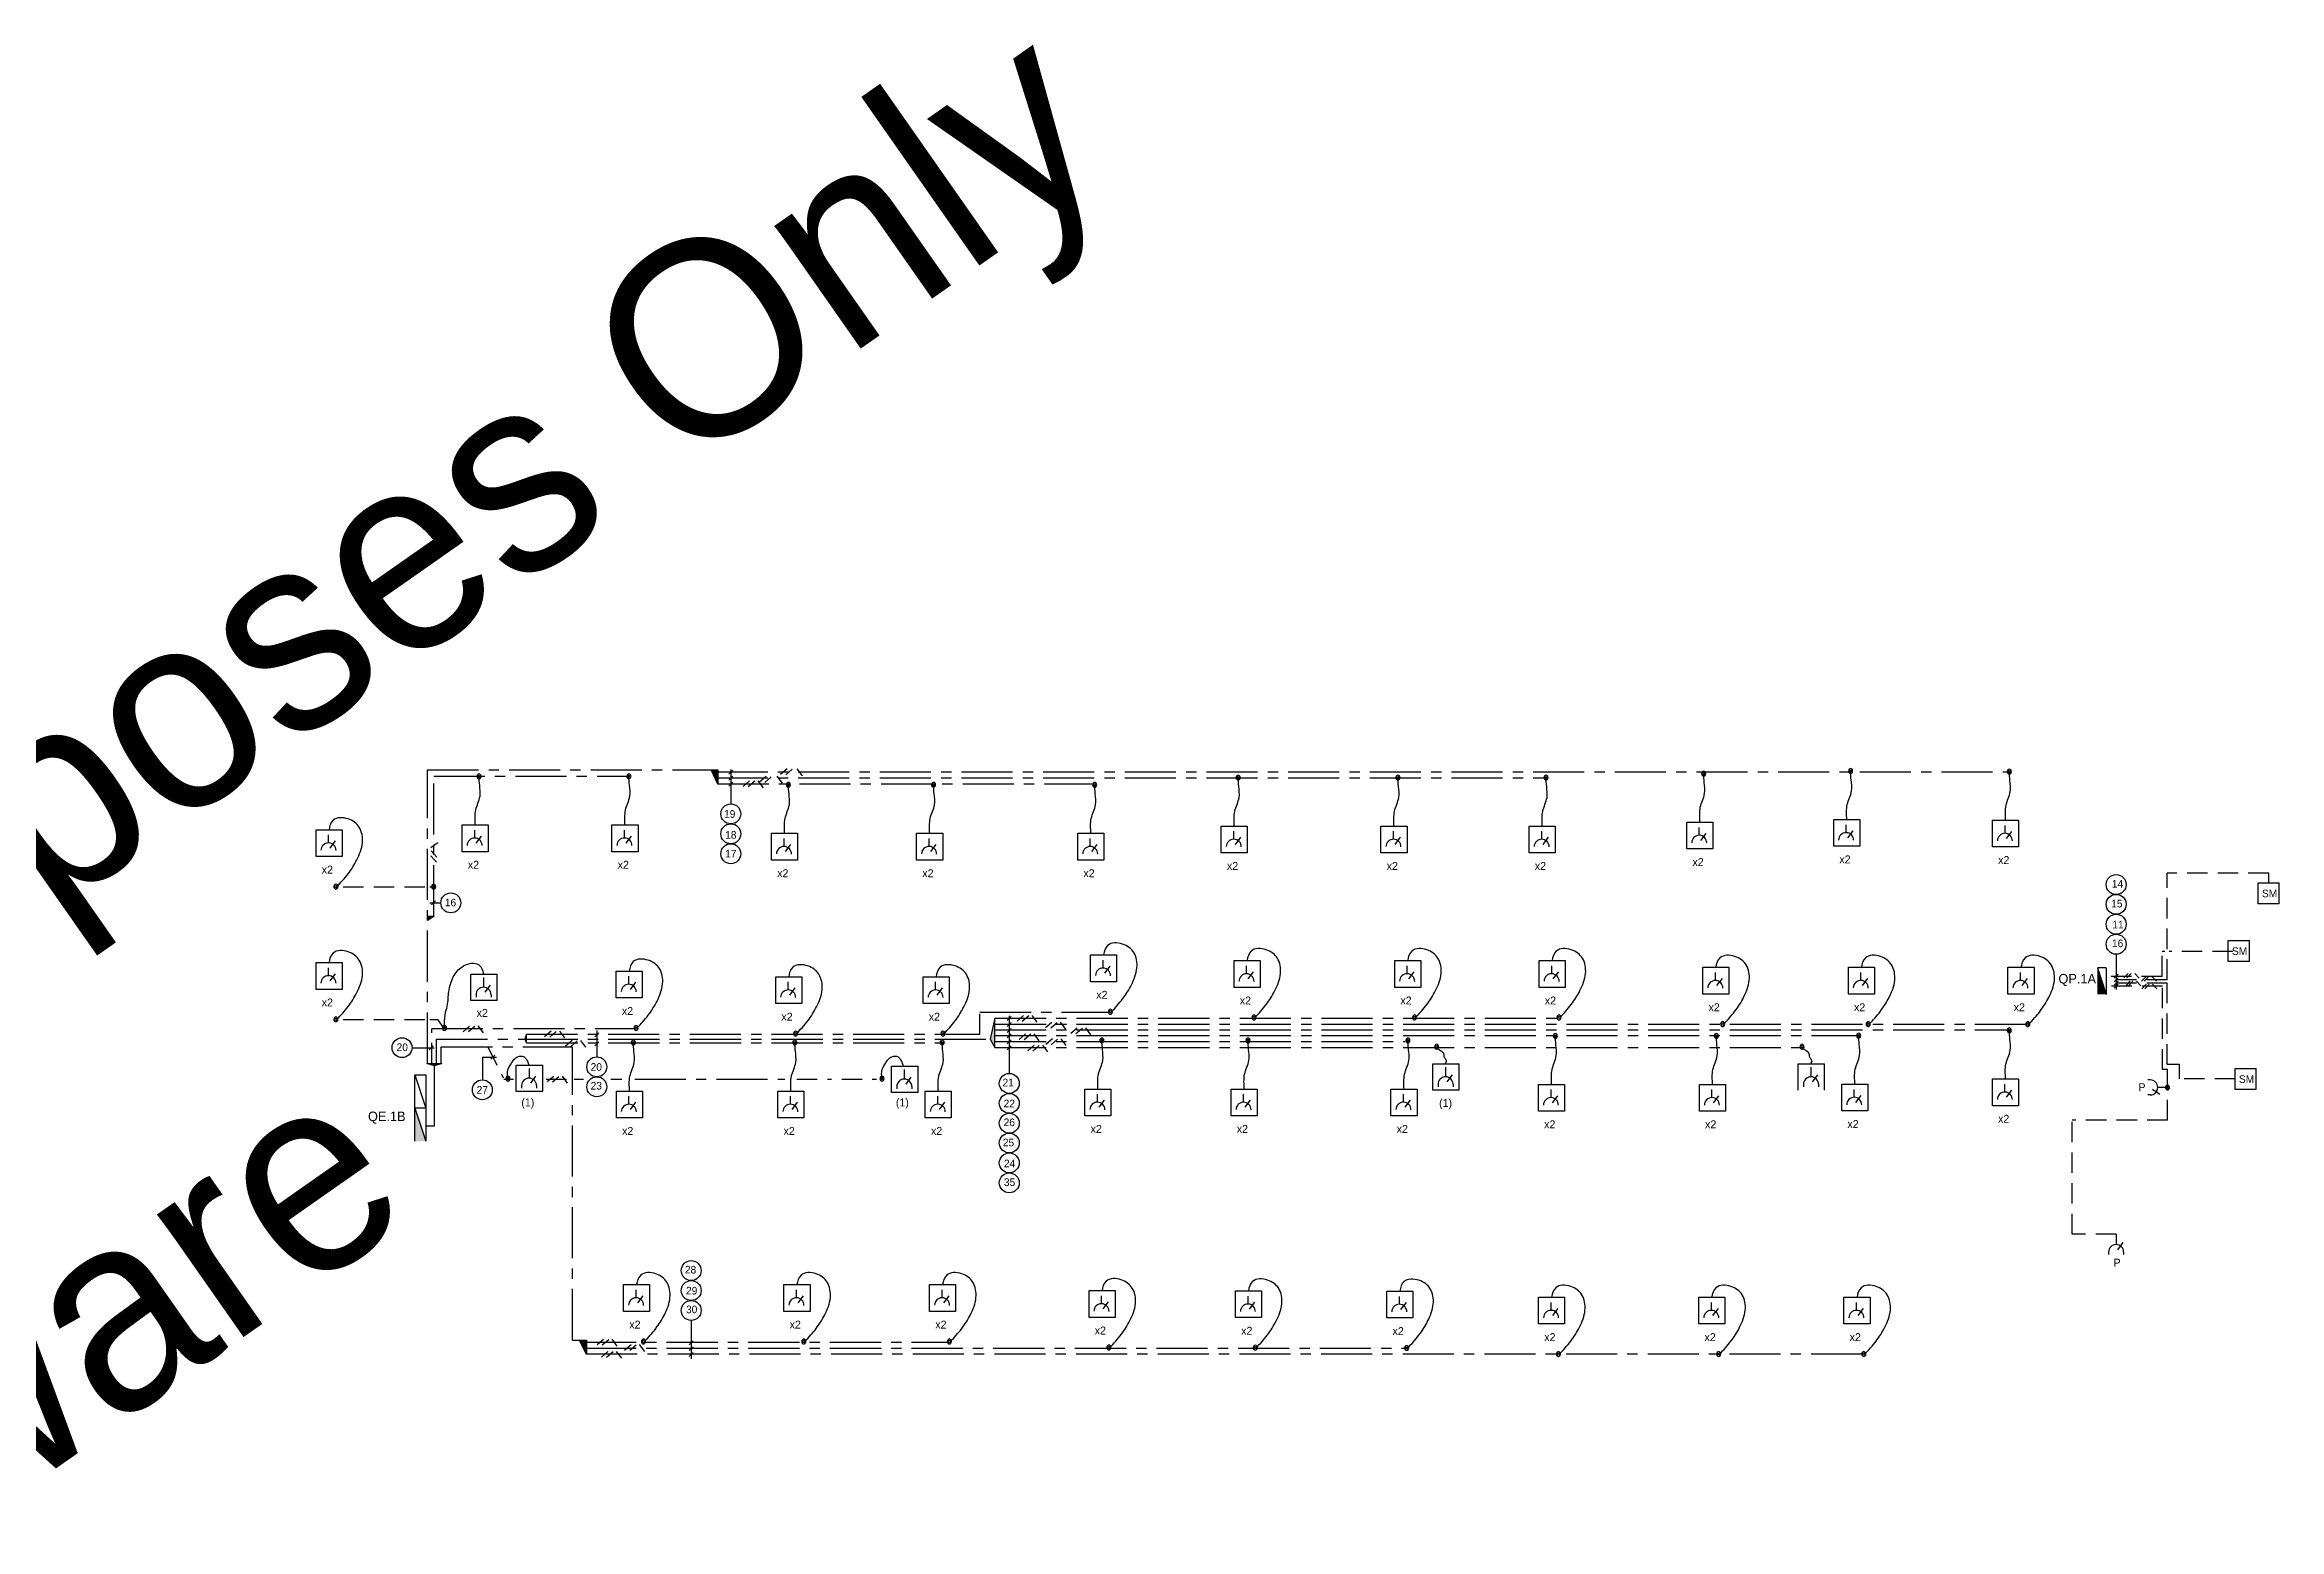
# Model space of a CAD drawing. Extents: x -44 to 79, y 12 to 85.
# Drawn here: x 24 to 78.7, y 48.3 to 84.6 of the extents above; entities that cross this region are included whole.
import ezdxf

# ---------------------------------------------------------------- set-up
doc = ezdxf.new("R2010")
doc.units = 0
doc.header["$MEASUREMENT"] = 0
for name, pattern in [('Center', [2, 1.25, -0.25, 0.25, -0.25]), ('Dash-Dot', [1, 0.5, -0.25, 0, -0.25]), ('Dashed', [0.75, 0.5, -0.25])]:
    doc.linetypes.add(name, pattern=pattern)
for name, color, linetype, lineweight in [('Connections', 7, 'Continuous', 25), ('Devices', 5, 'Continuous', 25), ('Wiring', 7, 'Continuous', 25)]:
    doc.layers.add(name, color=color, linetype=linetype, lineweight=lineweight)

# ---------------------------------------------------------------- blocks, each defined once
blk = doc.blocks.new('Bola')
at = {"layer": 'Connections', "color": 7, "linetype": 'Continuous', "const_width": 0.2}
blk.add_lwpolyline([(-0.1, 0, 1), (0.1, 0, 1)], format="xyb", close=True, dxfattribs=at)
at = {"layer": 'Connections', "color": 7, "linetype": 'Continuous'}
blk.add_circle((0, 0), 0.2, dxfattribs=at)
blk = doc.blocks.new('R1')
at = {"color": 0, "linetype": 'ByBlock', "lineweight": -2}
for p, q in [((-0.184, 1.07), (-0.184, 1.264)), ((-0.145, 0.944), (-0.013, 1.117))]:
    blk.add_line(p, q, dxfattribs=at)
blk.add_lwpolyline([(-0.491, 1.392), (0.147, 1.392), (0.147, 0.736), (-0.491, 0.736)], close=True, dxfattribs=at)
blk.add_arc((-0.186, 0.886), 0.184, 359.2185, 179.2185, dxfattribs=at)
at = {"color": 0, "linetype": 'ByBlock', "lineweight": -2, "start_tangent": (0.685424, 0.728144), "end_tangent": (-0.106772, -0.994284)}
blk.add_spline([(0.02, -0.001), (0.295, 0.315), (0.508, 0.657), (0.645, 1.076), (0.568, 1.452), (0.295, 1.657), (-0.073, 1.623), (-0.172, 1.392)], degree=3, dxfattribs=at)
at = {"layer": 'Devices', "linetype": 'ByBlock', "lineweight": -2, "xscale": -0.2510903654909363, "yscale": 0.2989553822111439, "zscale": 0.2510903654909365, "rotation": 359.2184524543058}
blk.add_blockref('Bola', (-0.005, 0), dxfattribs=at)
at = {"color": 0, "linetype": 'ByBlock', "lineweight": -2}
blk.add_text('x2', height=0.1944, rotation=359.2185, dxfattribs=at).set_placement((-0.353, 0.32))
blk = doc.blocks.new('R2')
at = {"color": 0, "linetype": 'ByBlock', "lineweight": -2}
for p, q in [((-0.107, -1.505), (-0.107, -1.311)), ((-0.068, -1.632), (0.063, -1.459))]:
    blk.add_line(p, q, dxfattribs=at)
blk.add_lwpolyline([(-0.414, -1.184), (0.224, -1.184), (0.224, -1.84), (-0.414, -1.84)], close=True, dxfattribs=at)
blk.add_arc((-0.109, -1.69), 0.184, 359.2185, 179.2185, dxfattribs=at)
at = {"color": 0, "linetype": 'ByBlock', "lineweight": -2, "start_tangent": (0, 1), "end_tangent": (0, 1)}
blk.add_spline([(-0.095, -1.184), (-0.082, -0.82), (0.023, -0.483), (0.015, -0.214), (0, 0.003)], degree=3, dxfattribs=at)
at = {"layer": 'Devices', "linetype": 'ByBlock', "lineweight": -2, "xscale": -0.2510903654909363, "yscale": 0.2989553822111439, "zscale": 0.2510903654909365, "rotation": 359.2184524543058}
blk.add_blockref('Bola', (0, 0.003), dxfattribs=at)
at = {"color": 0, "linetype": 'ByBlock', "lineweight": -2}
blk.add_text('x2', height=0.1944, rotation=359.2185, dxfattribs=at).set_placement((-0.276, -2.255))

msp = doc.modelspace()

# ---------------------------------------------------------------- linework, layer by layer
at = {"layer": 'Devices'}
for p, q in [((40.456, 66.536), (40.289, 66.89)), ((40.456, 66.89), (40.456, 66.536)), ((33.333, 63.295), (33.494, 63.295)), ((33.502, 63.306), (33.34, 63.201)), ((33.341, 63.306), (33.502, 63.306)), ((33.741, 60.566), (33.604, 60.766)), ((47.24, 60.812), (47.121, 60.296)), ((47.24, 60.091), (47.24, 60.812)), ((47.121, 60.296), (47.24, 60.091)), ((35.212, 59.319), (35.449, 59.319)), ((37.232, 52.577), (37.065, 52.931)), ((37.232, 52.931), (37.232, 52.577))]:
    msp.add_line(p, q, dxfattribs=at)
at = {"layer": 'Devices', "color": 7}
for p, q in [((40.819, 66.878), (40.721, 66.78)), ((40.77, 66.899), (40.77, 66.055)), ((40.819, 66.732), (40.721, 66.634)), ((40.82, 66.586), (40.722, 66.488)), ((33.395, 63.632), (33.669, 63.632)), ((33.534, 63.679), (33.436, 63.582)), ((74.749, 61.888), (74.651, 61.79)), ((74.7, 62.375), (74.7, 61.509)), ((74.749, 61.797), (74.651, 61.699)), ((74.749, 61.713), (74.651, 61.615)), ((74.75, 61.645), (74.652, 61.547)), ((47.639, 60.847), (47.541, 60.75)), ((47.59, 60.868), (47.59, 59.458)), ((37.538, 60.449), (37.44, 60.352)), ((37.538, 60.233), (37.44, 60.135)), ((37.489, 60.508), (37.489, 59.866)), ((47.639, 60.701), (47.541, 60.603)), ((47.639, 60.423), (47.541, 60.326)), ((47.639, 60.277), (47.541, 60.179)), ((47.64, 60.555), (47.542, 60.457)), ((32.963, 60.083), (33.502, 60.083)), ((33.477, 60.129), (33.379, 60.031)), ((34.685, 59.858), (35.033, 59.858)), ((34.685, 59.858), (34.685, 59.3)), ((34.994, 59.904), (34.896, 59.807)), ((47.64, 60.131), (47.542, 60.033)), ((39.802, 53.408), (39.802, 52.471)), ((39.851, 52.914), (39.753, 52.816)), ((39.851, 52.767), (39.753, 52.67)), ((39.852, 52.621), (39.754, 52.524))]:
    msp.add_line(p, q, dxfattribs=at)
at = {"layer": 'Devices', "linetype": 'Center'}
for p, q in [((33.495, 63.306), (33.495, 66.736)), ((33.495, 66.736), (38.294, 66.736)), ((46.873, 60.956), (50.032, 60.956)), ((37.834, 59.319), (38.103, 59.319)), ((38.418, 59.319), (42.09, 59.319))]:
    msp.add_line(p, q, dxfattribs=at)
at = {"layer": 'Devices', "linetype": 'Continuous'}
for p, q in [((78.177, 63.607), (78.177, 64.125)), ((78.177, 64.125), (78.695, 64.125)), ((78.695, 63.607), (78.695, 64.125)), ((78.695, 63.607), (78.177, 63.607)), ((77.443, 62.711), (77.961, 62.711)), ((77.443, 62.194), (77.443, 62.711)), ((77.961, 62.194), (77.961, 62.711)), ((34.402, 61.885), (35.05, 61.885)), ((34.402, 61.238), (34.402, 61.885)), ((35.05, 61.238), (35.05, 61.885)), ((77.961, 62.194), (77.443, 62.194)), ((34.53, 61.383), (34.53, 61.325)), ((34.714, 61.803), (34.714, 61.568)), ((34.755, 61.442), (34.884, 61.617)), ((34.899, 61.383), (34.899, 61.325)), ((35.05, 61.238), (34.402, 61.238)), ((35.517, 59.012), (35.517, 59.659)), ((35.517, 59.659), (36.165, 59.659)), ((36.165, 59.012), (36.165, 59.659)), ((57.963, 59.692), (58.611, 59.692)), ((57.963, 59.045), (57.963, 59.692)), ((58.611, 59.045), (58.611, 59.692)), ((66.913, 59.045), (66.913, 59.692)), ((66.913, 59.692), (67.56, 59.692)), ((67.56, 59.045), (67.56, 59.692)), ((35.645, 59.158), (35.645, 59.099)), ((35.829, 59.578), (35.829, 59.342)), ((35.87, 59.216), (35.999, 59.391)), ((36.014, 59.158), (36.014, 59.099)), ((44.708, 58.989), (44.708, 59.636)), ((44.708, 59.636), (45.355, 59.636)), ((44.836, 59.135), (44.836, 59.076)), ((45.02, 59.555), (45.02, 59.319)), ((45.061, 59.193), (45.189, 59.368)), ((45.204, 59.135), (45.204, 59.076)), ((45.355, 58.989), (45.355, 59.636)), ((58.091, 59.191), (58.091, 59.132)), ((58.275, 59.611), (58.275, 59.375)), ((58.316, 59.249), (58.445, 59.424)), ((58.46, 59.191), (58.46, 59.132)), ((67.041, 59.191), (67.041, 59.132)), ((67.225, 59.611), (67.225, 59.375)), ((67.266, 59.249), (67.395, 59.424)), ((67.409, 59.191), (67.409, 59.132)), ((75.535, 59.299), (75.476, 59.299)), ((75.976, 59.114), (75.719, 59.114)), ((77.613, 59.062), (77.613, 59.58)), ((77.613, 59.58), (78.13, 59.58)), ((78.13, 59.062), (78.13, 59.58)), ((36.165, 59.012), (35.517, 59.012)), ((45.355, 58.989), (44.708, 58.989)), ((58.611, 59.045), (57.963, 59.045)), ((75.535, 58.93), (75.476, 58.93)), ((75.593, 59.074), (75.768, 58.945)), ((78.13, 59.062), (77.613, 59.062)), ((74.698, 55.522), (74.698, 55.265)), ((74.738, 55.139), (74.867, 55.314)), ((74.513, 55.081), (74.513, 55.022)), ((74.882, 55.081), (74.882, 55.022))]:
    msp.add_line(p, q, dxfattribs=at)
at = {"layer": 'Devices', "linetype": 'Dashed'}
for p, q in [((33.275, 64.017), (31.123, 64.017)), ((33.495, 64.017), (33.396, 64.017)), ((33.275, 60.766), (31.123, 60.766)), ((33.604, 60.766), (33.396, 60.766))]:
    msp.add_line(p, q, dxfattribs=at)
at = {"layer": 'Devices', "color": 1}
for p, q in [((74.456, 62.039), (74.239, 62.039)), ((74.239, 62.039), (74.456, 61.39)), ((33.028, 57.798), (33.028, 59.42)), ((33.028, 59.42), (33.298, 59.42)), ((33.028, 59.42), (33.298, 58.609)), ((33.298, 59.42), (33.298, 57.798)), ((33.028, 58.609), (33.298, 57.798)), ((33.298, 58.609), (33.028, 58.609))]:
    msp.add_line(p, q, dxfattribs=at)
at = {"layer": 'Devices', "linetype": 'Dash-Dot'}
for p, q in [((46.873, 60.416), (46.873, 60.956)), ((34.816, 60.107), (35.212, 59.319)), ((36.245, 59.319), (36.85, 59.319)), ((36.931, 59.319), (37.162, 59.319)), ((42.386, 59.319), (44.51, 59.319))]:
    msp.add_line(p, q, dxfattribs=at)
at = {"layer": 'Devices'}
for points in [[(33.763, 60.551), (33.757, 60.646), (33.758, 60.733), (33.764, 60.81), (33.774, 60.88), (33.786, 60.944), (33.8, 61.002), (33.813, 61.056), (33.825, 61.106), (33.834, 61.153), (33.841, 61.199), (33.845, 61.243), (33.849, 61.285), (33.852, 61.328), (33.855, 61.37), (33.859, 61.413), (33.864, 61.456), (33.871, 61.501), (33.881, 61.548), (33.892, 61.594), (33.904, 61.641), (33.919, 61.687), (33.936, 61.732), (33.954, 61.776), (33.973, 61.818), (33.995, 61.857), (34.018, 61.894), (34.042, 61.928), (34.068, 61.96), (34.096, 61.989), (34.125, 62.017), (34.156, 62.042), (34.189, 62.066), (34.222, 62.087), (34.258, 62.106), (34.294, 62.122), (34.331, 62.135), (34.368, 62.146), (34.406, 62.153), (34.443, 62.156), (34.48, 62.156), (34.517, 62.151), (34.553, 62.141), (34.587, 62.124), (34.618, 62.098), (34.647, 62.063), (34.673, 62.017), (34.696, 61.959), (34.713, 61.886)], [(35.311, 59.319), (35.304, 59.39), (35.302, 59.448), (35.305, 59.496), (35.311, 59.534), (35.321, 59.566), (35.332, 59.594), (35.345, 59.618), (35.359, 59.641), (35.373, 59.664), (35.387, 59.688), (35.402, 59.713), (35.417, 59.736), (35.432, 59.76), (35.449, 59.782), (35.467, 59.802), (35.486, 59.821), (35.506, 59.838), (35.527, 59.852), (35.549, 59.864), (35.572, 59.874), (35.595, 59.88), (35.619, 59.883), (35.641, 59.883), (35.664, 59.88), (35.686, 59.872), (35.707, 59.861), (35.727, 59.844), (35.747, 59.821), (35.767, 59.791), (35.787, 59.754), (35.806, 59.708), (35.826, 59.653)], [(44.473, 59.319), (44.466, 59.39), (44.464, 59.448), (44.467, 59.496), (44.473, 59.534), (44.483, 59.566), (44.494, 59.594), (44.507, 59.618), (44.521, 59.641), (44.535, 59.664), (44.549, 59.688), (44.564, 59.713), (44.579, 59.736), (44.594, 59.76), (44.611, 59.782), (44.629, 59.802), (44.647, 59.821), (44.668, 59.838), (44.689, 59.852), (44.711, 59.864), (44.734, 59.874), (44.757, 59.88), (44.78, 59.883), (44.803, 59.883), (44.826, 59.88), (44.847, 59.872), (44.868, 59.861), (44.889, 59.844), (44.909, 59.821), (44.929, 59.791), (44.948, 59.754), (44.968, 59.708), (44.988, 59.653)], [(58.062, 60.08), (58.131, 60.038), (58.179, 60.002), (58.209, 59.97), (58.226, 59.944), (58.233, 59.921), (58.234, 59.9), (58.234, 59.882), (58.237, 59.864), (58.246, 59.847), (58.258, 59.829), (58.272, 59.81), (58.284, 59.791), (58.291, 59.769), (58.292, 59.746), (58.283, 59.72), (58.261, 59.691)], [(67.012, 60.08), (67.081, 60.038), (67.129, 60.002), (67.159, 59.97), (67.175, 59.944), (67.182, 59.921), (67.184, 59.9), (67.184, 59.882), (67.187, 59.864), (67.196, 59.847), (67.208, 59.829), (67.221, 59.81), (67.233, 59.791), (67.241, 59.769), (67.242, 59.746), (67.233, 59.72), (67.211, 59.691)]]:
    msp.add_lwpolyline(points, dxfattribs=at)
at = {"layer": 'Devices', "color": 7}
for centre in [(40.77, 65.81), (40.77, 65.322), (40.77, 64.834), (74.699, 64.08), (33.913, 63.632), (74.699, 63.596), (74.699, 63.108), (74.699, 62.619), (32.719, 60.087), (37.488, 59.618), (34.685, 59.056), (37.488, 59.129), (47.59, 59.213), (47.59, 58.725), (47.59, 58.237), (47.59, 57.754), (47.59, 57.266), (47.59, 56.777), (39.801, 54.63), (39.801, 54.142), (39.801, 53.654)]:
    msp.add_circle(centre, 0.244, dxfattribs=at)
at = {"layer": 'Devices', "linetype": 'Continuous'}
for centre, start, end in [((34.714, 61.383), 0, 180), ((35.829, 59.158), 0, 180), ((45.02, 59.135), 0, 180), ((58.275, 59.191), 0, 180), ((67.225, 59.191), 0, 180), ((75.535, 59.114), 270, 90), ((74.698, 55.081), 0, 180)]:
    msp.add_arc(centre, 0.184, start, end, dxfattribs=at)
at = {"layer": 'Devices'}
for points in [[(40.289, 66.89), (40.456, 66.89), (40.456, 66.536)], [(33.34, 63.201), (33.502, 63.306), (33.341, 63.306)], [(47.24, 60.812), (47.121, 60.296), (47.24, 60.093)], [(37.065, 52.931), (37.232, 52.931), (37.232, 52.577)]]:
    msp.add_solid(points, dxfattribs=at)
at = {"layer": 'Devices', "color": 1}
for points in [[(74.239, 62.039), (74.239, 61.39), (74.456, 61.39)], [(33.028, 58.609), (33.028, 57.798), (33.298, 57.798)]]:
    msp.add_solid(points, dxfattribs=at)
at = {"layer": 'Wiring', "color": 6, "linetype": 'Center'}
for p, q in [((33.34, 59.702), (33.34, 66.89)), ((33.34, 66.89), (40.456, 66.89)), ((33.563, 60.297), (35.769, 60.297)), ((35.77, 60.297), (47.24, 60.297)), ((33.68, 60.107), (36.891, 60.107)), ((36.891, 52.931), (36.891, 60.107))]:
    msp.add_line(p, q, dxfattribs=at)
at = {"layer": 'Wiring', "linetype": 'Center'}
for p, q in [((40.423, 66.84), (72.084, 66.84)), ((40.423, 66.694), (60.767, 66.694)), ((40.45, 66.548), (49.662, 66.548)), ((47.24, 60.812), (61.032, 60.812)), ((33.446, 60.554), (38.436, 60.554)), ((35.769, 60.416), (46.873, 60.416)), ((35.77, 60.202), (45.928, 60.202)), ((47.24, 60.666), (72.539, 60.666)), ((47.24, 60.52), (72.087, 60.52)), ((47.24, 60.386), (68.352, 60.386)), ((47.24, 60.239), (57.279, 60.239)), ((48.636, 60.706), (48.477, 60.569)), ((48.647, 60.304), (48.488, 60.167)), ((48.762, 60.698), (48.604, 60.561)), ((48.774, 60.296), (48.615, 60.159)), ((47.24, 60.093), (66.94, 60.093)), ((37.199, 52.881), (46.11, 52.881)), ((37.199, 52.735), (57.329, 52.735)), ((37.226, 52.589), (68.518, 52.589))]:
    msp.add_line(p, q, dxfattribs=at)
at = {"layer": 'Wiring'}
for p, q in [((42.149, 66.913), (41.99, 66.776)), ((42.276, 66.905), (42.117, 66.768)), ((42.391, 66.913), (42.518, 66.745)), ((41.23, 66.616), (41.072, 66.479)), ((41.357, 66.608), (41.198, 66.471)), ((41.433, 66.619), (41.559, 66.451)), ((41.636, 66.724), (41.477, 66.587)), ((41.762, 66.716), (41.604, 66.579)), ((41.9, 66.73), (42.026, 66.563)), ((33.425, 64.985), (33.592, 65.112)), ((33.427, 64.783), (33.564, 64.624)), ((33.435, 64.909), (33.572, 64.751)), ((74.997, 61.905), (74.891, 61.794)), ((75.068, 61.904), (74.963, 61.793)), ((75.157, 61.901), (75.263, 61.79)), ((75.037, 61.715), (74.932, 61.604)), ((75.109, 61.714), (75.003, 61.603)), ((75.198, 61.712), (75.303, 61.601)), ((75.422, 61.825), (75.317, 61.714)), ((75.432, 61.641), (75.327, 61.53)), ((75.494, 61.824), (75.388, 61.713)), ((75.504, 61.64), (75.398, 61.529)), ((75.583, 61.822), (75.688, 61.711)), ((75.593, 61.638), (75.698, 61.526)), ((47.939, 60.873), (47.78, 60.736)), ((48.066, 60.865), (47.907, 60.728)), ((48.141, 60.876), (48.268, 60.708)), ((34.374, 60.615), (34.216, 60.478)), ((34.501, 60.607), (34.342, 60.471)), ((34.577, 60.618), (34.703, 60.451)), ((36.37, 60.492), (36.211, 60.355)), ((36.497, 60.484), (36.338, 60.347)), ((36.573, 60.495), (36.699, 60.328)), ((36.883, 60.261), (36.724, 60.125)), ((37.01, 60.254), (36.851, 60.117)), ((37.086, 60.264), (37.212, 60.097)), ((47.989, 60.423), (47.83, 60.286)), ((48.115, 60.415), (47.957, 60.278)), ((48.191, 60.425), (48.318, 60.258)), ((48.838, 60.708), (48.965, 60.541)), ((48.85, 60.307), (48.976, 60.139)), ((49.253, 60.567), (49.094, 60.431)), ((49.38, 60.56), (49.221, 60.423)), ((49.455, 60.57), (49.582, 60.403)), ((48.199, 60.146), (48.041, 60.009)), ((48.326, 60.138), (48.167, 60.001)), ((48.402, 60.149), (48.528, 59.982)), ((36.434, 59.383), (36.276, 59.247)), ((36.561, 59.375), (36.402, 59.239)), ((36.637, 59.386), (36.763, 59.219)), ((37.653, 52.946), (37.494, 52.809)), ((37.761, 52.649), (37.603, 52.512)), ((37.78, 52.938), (37.621, 52.801)), ((37.888, 52.641), (37.729, 52.504)), ((37.856, 52.949), (37.982, 52.781)), ((37.964, 52.651), (38.09, 52.484)), ((38.326, 52.815), (38.167, 52.678)), ((38.452, 52.807), (38.294, 52.67)), ((38.528, 52.818), (38.655, 52.65))]:
    msp.add_line(p, q, dxfattribs=at)
at = {"layer": 'Wiring', "linetype": 'Dashed'}
for p, q in [((78.436, 64.356), (75.948, 64.356)), ((75.948, 61.751), (75.948, 64.356)), ((78.436, 64.125), (78.436, 64.356)), ((75.823, 61.833), (75.823, 62.442)), ((75.89, 62.442), (75.823, 62.442)), ((77.559, 62.442), (76.001, 62.442)), ((75.823, 61.833), (74.456, 61.833)), ((75.948, 61.751), (74.456, 61.751)), ((75.948, 61.666), (74.456, 61.666)), ((75.834, 61.592), (74.456, 61.592)), ((75.834, 59.552), (75.834, 61.592)), ((75.948, 59.675), (75.948, 61.666)), ((76.253, 59.675), (75.948, 59.675)), ((76.253, 59.321), (76.253, 59.675)), ((75.96, 59.552), (75.834, 59.552)), ((75.96, 58.31), (75.96, 59.552)), ((77.613, 59.321), (76.253, 59.321)), ((73.623, 55.522), (73.623, 58.31)), ((75.96, 58.31), (73.623, 58.31)), ((74.698, 55.522), (73.623, 55.522))]:
    msp.add_line(p, q, dxfattribs=at)
at = {"layer": 'Wiring', "color": 1}
msp.add_line((74.456, 62.039), (74.456, 61.393), dxfattribs=at)
at = {"layer": 'Wiring', "linetype": 'Dash-Dot'}
msp.add_line((33.446, 59.702), (33.446, 60.554), dxfattribs=at)
at = {"layer": 'Wiring', "color": 6}
for p, q in [((33.563, 59.702), (33.563, 60.297)), ((35.77, 60.418), (35.728, 60.296)), ((35.728, 60.296), (35.77, 60.202)), ((35.77, 60.202), (35.77, 60.418)), ((33.68, 59.702), (33.68, 60.107)), ((36.891, 52.931), (37.232, 52.931))]:
    msp.add_line(p, q, dxfattribs=at)
at = {"layer": 'Wiring', "color": 5}
for p, q in [((33.515, 59.643), (33.322, 59.701)), ((33.322, 59.701), (33.695, 59.701)), ((33.695, 59.701), (33.515, 59.643)), ((33.515, 58.176), (33.515, 59.701)), ((33.296, 58.176), (33.515, 58.176))]:
    msp.add_line(p, q, dxfattribs=at)
at = {"layer": 'Wiring', "color": 6}
msp.add_solid([(35.77, 60.418), (35.77, 60.202), (35.729, 60.297)], dxfattribs=at)
at = {"layer": 'Wiring', "color": 5}
msp.add_solid([(33.322, 59.701), (33.695, 59.701), (33.515, 59.643)], dxfattribs=at)

# ---------------------------------------------------------------- block references
at = {"layer": 'Devices'}
for name, p in [('R2', (34.605, 66.725)), ('R2', (38.274, 66.725)), ('R2', (64.597, 66.791)), ('R2', (68.195, 66.856)), ('R2', (72.084, 66.84)), ('R2', (42.181, 66.518)), ('R2', (45.736, 66.518)), ('R2', (49.681, 66.518)), ('R2', (53.196, 66.695)), ('R2', (57.108, 66.695)), ('R2', (60.737, 66.695)), ('R1', (31.103, 64.03)), ('R1', (31.103, 60.779)), ('R1', (50.072, 60.966)), ('R1', (53.588, 60.827)), ('R1', (57.521, 60.827)), ('R1', (61.059, 60.827)), ('R1', (38.455, 60.57)), ('R1', (42.361, 60.431)), ('R1', (45.971, 60.431)), ('R1', (65.068, 60.662)), ('R1', (68.631, 60.662)), ('R1', (72.541, 60.662)), ('R2', (38.382, 60.209)), ('R2', (42.338, 60.209)), ('R2', (45.947, 60.209)), ('R2', (49.857, 60.259)), ('R2', (53.437, 60.259)), ('R2', (57.353, 60.259)), ('R2', (60.965, 60.371)), ('R2', (64.906, 60.371)), ('R2', (68.392, 60.378)), ('R2', (72.082, 60.507)), ('R1', (38.636, 52.894)), ('R1', (42.563, 52.894)), ('R1', (46.13, 52.894)), ('R1', (50.035, 52.748)), ('R1', (53.621, 52.742)), ('R1', (57.329, 52.735)), ('R1', (61.045, 52.587)), ('R1', (64.97, 52.587)), ('R1', (68.524, 52.587))]:
    msp.add_blockref(name, p, dxfattribs=at)
at = {"layer": 'Devices', "xscale": -0.2510903654909349, "yscale": 0.2989553822111439, "zscale": 0.2510903654909365}
for p in [(33.494, 64.028), (33.757, 60.57), (58.056, 60.11), (67.006, 60.11), (35.312, 59.328), (44.474, 59.328), (75.956, 59.111)]:
    msp.add_blockref('Bola', p, dxfattribs=at)

# ---------------------------------------------------------------- texts
at = {"color": 1, "char_height": 4.78486, "attachment_point": 1, "rotation": 34.9994}
for s, insert in [('For Demonstration Purposes Only', (-31.69, 30.076)), ('Tailor Made Software', (-19.425, 25.052))]:
    msp.add_mtext(s, dxfattribs=dict(at, insert=insert))
at = {"layer": 'Devices', "linetype": 'Continuous'}
for s, p in [('19', (40.604, 65.716)), ('18', (40.631, 65.203)), ('17', (40.631, 64.744)), ('14', (74.593, 64.005)), ('16', (33.766, 63.548)), ('15', (74.577, 63.521)), ('11', (74.604, 63.008)), ('16', (74.596, 62.549)), ('20', (32.584, 60.005)), ('20', (37.336, 59.522)), ('27', (34.545, 58.961)), ('23', (37.336, 59.063)), ('21', (47.424, 59.141)), ('22', (47.451, 58.628)), ('26', (47.451, 58.168)), ('25', (47.431, 57.673)), ('24', (47.458, 57.16)), ('35', (47.458, 56.701)), ('28', (39.645, 54.56)), ('29', (39.672, 54.046)), ('30', (39.672, 53.587))]:
    msp.add_text(s, height=0.1866, rotation=359.6075, dxfattribs=at).set_placement(p)
for s, height, p in [('SM', 0.1866, (78.269, 63.769)), ('SM', 0.1866, (77.535, 62.356)), ('QP.1A', 0.2333, (73.286, 61.658)), ('x2', 0.1944, (34.546, 60.841)), ('P', 0.194, (75.245, 59.022)), ('SM', 0.1866, (77.705, 59.225)), ('(1)', 0.1944, (35.64, 58.65)), ('(1)', 0.1944, (44.813, 58.65)), ('(1)', 0.1944, (58.117, 58.636)), ('QE.1B', 0.2333, (31.885, 58.289)), ('P', 0.194, (74.636, 54.728))]:
    msp.add_text(s, height=height, dxfattribs=at).set_placement(p)

doc.saveas('drawing.dxf')
